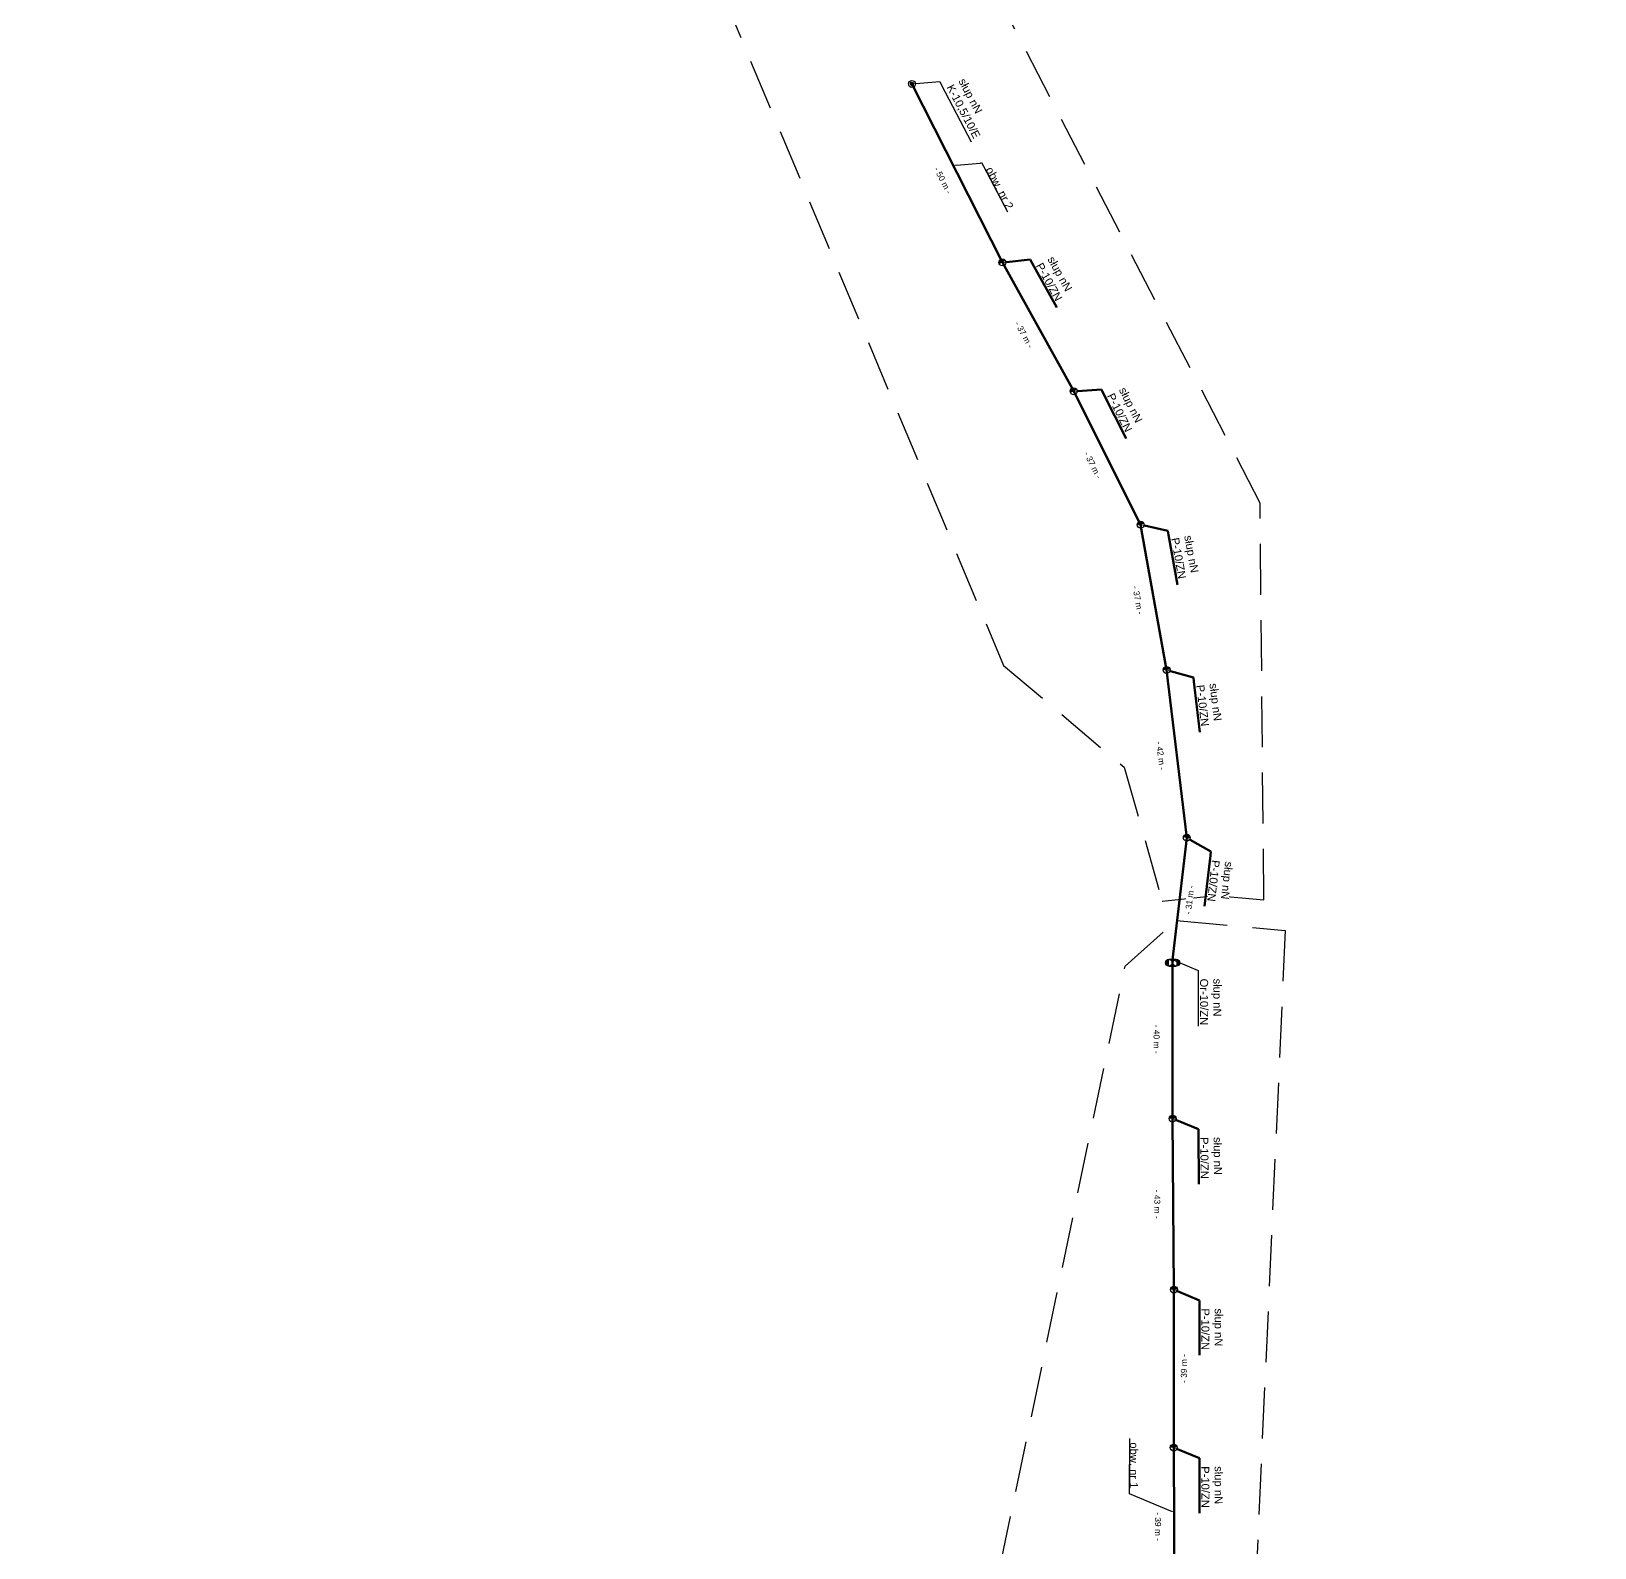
# Model space of a CAD drawing. Header units: millimetres. Extents: x 7530258 to 7533485, y 5764674 to 5768549.
# Drawn here: x 7532196.8 to 7532587.5, y 5765761.4 to 5766140.3 of the extents above; entities that cross this region are included whole.
import ezdxf
from ezdxf import colors
from ezdxf.entities.mleader import LeaderData, LeaderLine
from ezdxf.math import Vec2, Vec3

# ---------------------------------------------------------------- set-up
doc = ezdxf.new("R2010")
doc.units = ezdxf.units.MM
doc.linetypes.add('DASHED', pattern=[19.05, 12.7, -6.35])
doc.layers.add('!TELE', color=3, linetype='Continuous', lineweight=50)
doc.layers.add('!wymiary', color=7, linetype='Continuous', lineweight=25)
for name, color, linetype in [('!trafo', 6, 'DASHED'), ('_MM opisy', 7, 'Continuous'), ('_MM slupy', 5, 'Continuous')]:
    doc.layers.add(name, color=color, linetype=linetype)
doc.styles.get("Standard").update_dxf_attribs({"font": 'ARIAL.TTF'})
doc.dimstyles.new('opis linie', dxfattribs={"dimtxt": 1.5, "dimasz": 0.18, "dimexe": 0.18, "dimexo": 0.0625, "dimgap": 2.5, "dimtad": 4, "dimdec": 0, "dimzin": 0, "dimdsep": 46, "dimtxsty": 'Standard', "dimcen": 0.09, "dimse1": 1, "dimse2": 1, "dimsd1": 1, "dimsd2": 1, "dimclrt": 256, "dimadec": 0, "dimazin": 0, "dimtfac": 1, "dimtdec": 0, "dimtofl": 0, "dimtmove": 0, "dimatfit": 3, "dimfxl": 1, "dimtfill": 1, "dimtolj": 1, "dimtzin": 0, "dimarcsym": 0})

# ---------------------------------------------------------------- blocks, each defined once
blk = doc.blocks.new('ZN')
at = {"layer": '_MM slupy', "transparency": 33554687}
h = blk.add_hatch(color=256, dxfattribs=at)
h.dxf.hatch_style = 1
h.paths.add_polyline_path([(0, -0.86), (0, 0.86, 1)])
at = {"layer": '_MM slupy'}
blk.add_circle((0, 0), 0.857, dxfattribs=at)
blk = doc.blocks.new('E')
at = {"layer": '_MM slupy'}
h = blk.add_hatch(color=256, dxfattribs=at)
h.dxf.hatch_style = 1
h.paths.add_polyline_path([(0.27, 0.37, 1), (-0.27, -0.37, 1)])
for radius in [0.857, 0.457]:
    blk.add_circle((0, 0), radius, dxfattribs=at)
blk = doc.blocks.new('R')
at = {"layer": '_MM slupy', "transparency": 33554687}
h = blk.add_hatch(color=256, dxfattribs=at)
h.dxf.hatch_style = 1
h.paths.add_polyline_path([(-0.93, -0.86), (-0.93, 0.86, 1)])
h = blk.add_hatch(color=256, dxfattribs=at)
h.dxf.hatch_style = 1
h.paths.add_polyline_path([(0.93, 0.86), (0.93, -0.86, 1)])
at = {"layer": '_MM slupy'}
for points in [[(-0.93, 0.86), (0.93, 0.86)], [(-0.93, -0.86), (0.93, -0.86)]]:
    blk.add_lwpolyline(points, dxfattribs=at)
for centre in [(-0.93, 0), (0.93, 0)]:
    blk.add_circle(centre, 0.857, dxfattribs=at)
blk = doc.blocks.new('*D445')
at = {"layer": '!wymiary', "insert": (7532424.6, 5766103), "char_height": 1.5, "attachment_point": 5, "rotation": 296.8597, "bg_fill": 3, "box_fill_scale": 1.1, "bg_fill_color": 9, "bg_fill_true_color": 13158600, "bg_fill_transparency": 0}
blk.add_mtext('\\A1;- 50 m -', dxfattribs=at)
blk = doc.blocks.new('*D446')
at = {"layer": '!wymiary', "insert": (7532444.88, 5766064.47), "char_height": 1.5, "attachment_point": 5, "rotation": 298.9971, "bg_fill": 3, "box_fill_scale": 1.1, "bg_fill_color": 9, "bg_fill_true_color": 13158600, "bg_fill_transparency": 0}
blk.add_mtext('\\A1;- 37 m -', dxfattribs=at)
blk = doc.blocks.new('*D447')
at = {"layer": '!wymiary', "insert": (7532462.08, 5766031.86), "char_height": 1.5, "attachment_point": 5, "rotation": 296.6338, "bg_fill": 3, "box_fill_scale": 1.1, "bg_fill_color": 9, "bg_fill_true_color": 13158600, "bg_fill_transparency": 0}
blk.add_mtext('\\A1;- 37 m -', dxfattribs=at)
blk = doc.blocks.new('*D448')
at = {"layer": '!wymiary', "insert": (7532473.33, 5765998.15), "char_height": 1.5, "attachment_point": 5, "rotation": 280.1629, "bg_fill": 3, "box_fill_scale": 1.1, "bg_fill_color": 9, "bg_fill_true_color": 13158600, "bg_fill_transparency": 0}
blk.add_mtext('\\A1;- 37 m -', dxfattribs=at)
blk = doc.blocks.new('*D449')
at = {"layer": '!wymiary', "insert": (7532479.07, 5765959.29), "char_height": 1.5, "attachment_point": 5, "rotation": 276.8406, "bg_fill": 3, "box_fill_scale": 1.1, "bg_fill_color": 9, "bg_fill_true_color": 13158600, "bg_fill_transparency": 0}
blk.add_mtext('\\A1;- 42 m -', dxfattribs=at)
blk = doc.blocks.new('*D450')
at = {"layer": '!wymiary', "insert": (7532486.28, 5765923.27), "char_height": 1.5, "attachment_point": 5, "rotation": 83.3567, "bg_fill": 3, "box_fill_scale": 1.1, "bg_fill_color": 9, "bg_fill_true_color": 13158600, "bg_fill_transparency": 0}
blk.add_mtext('\\A1;- 31 m -', dxfattribs=at)
blk = doc.blocks.new('*D451')
at = {"layer": '!wymiary', "insert": (7532478, 5765888.49), "char_height": 1.5, "attachment_point": 5, "rotation": 270.0289, "bg_fill": 3, "box_fill_scale": 1.1, "bg_fill_color": 9, "bg_fill_true_color": 13158600, "bg_fill_transparency": 0}
blk.add_mtext('\\A1;- 40 m -', dxfattribs=at)
blk = doc.blocks.new('*D452')
at = {"layer": '!wymiary', "insert": (7532478.17, 5765847.27), "char_height": 1.5, "attachment_point": 5, "rotation": 270.4293, "bg_fill": 3, "box_fill_scale": 1.1, "bg_fill_color": 9, "bg_fill_true_color": 13158600, "bg_fill_transparency": 0}
blk.add_mtext('\\A1;- 43 m -', dxfattribs=at)
blk = doc.blocks.new('*D453')
at = {"layer": '!wymiary', "insert": (7532484.84, 5765806.21), "char_height": 1.5, "attachment_point": 5, "rotation": 89.9129, "bg_fill": 3, "box_fill_scale": 1.1, "bg_fill_color": 9, "bg_fill_true_color": 13158600, "bg_fill_transparency": 0}
blk.add_mtext('\\A1;- 39 m -', dxfattribs=at)
blk = doc.blocks.new('*D454')
at = {"layer": '!wymiary', "insert": (7532478.36, 5765766.72), "char_height": 1.5, "attachment_point": 5, "rotation": 270.2612, "bg_fill": 3, "box_fill_scale": 1.1, "bg_fill_color": 9, "bg_fill_true_color": 13158600, "bg_fill_transparency": 0}
blk.add_mtext('\\A1;- 39 m -', dxfattribs=at)
blk = doc.blocks.new('q')
at = {"layer": '_MM slupy'}
blk.add_blockref('ZN', (0, 0), dxfattribs=at)
at = {"layer": '_MM opisy'}
ml = blk.add_multileader_mtext('Standard', dxfattribs=at)
ml.set_content('\\pxql;słup nN\\PP-10/ZN', color=256)
ml.set_leader_properties()
ml.build(insert=Vec2(0, 0))
ml.multileader.update_dxf_attribs({"has_text_frame": 1, "text_left_attachment_type": 5, "text_right_attachment_type": 5, "dogleg_length": 1, "arrow_head_size": 1})
ctx = ml.context
ctx.base_point, ctx.char_height, ctx.arrow_head_size, ctx.landing_gap_size, ctx.plane_origin = Vec3(3.71, 6.41), 2, 1, 1, Vec3(1.72, -1.42)
ctx.left_attachment, ctx.right_attachment = 5, 5
notes = []
notes.append((ctx, [(0, (1, 1, 0), (2.71, 6.41), (1, 0), 1, [(0, [(0, 0), (2.71, 6.41)], 0, [])])]))
ctx.mtext.insert, ctx.mtext.flow_direction = Vec3(4.71, 12.21), 5
ctx.mtext.has_bg_fill, ctx.mtext.bg_color, ctx.mtext.bg_scale_factor, ctx.mtext.bg_transparency, ctx.mtext.use_window_bg_color = 1, -1023410175, 1, 0, 1
for ctx, leaders in notes:
    for number, flags, end, landing, length, lines in leaders:
        leader = LeaderData()
        leader.index, (leader.has_last_leader_line, leader.has_dogleg_vector, leader.attachment_direction) = number, flags
        leader.last_leader_point, leader.dogleg_vector, leader.dogleg_length = Vec3(end), Vec3(landing), length
        for number, points, colour, breaks in lines:
            line = LeaderLine()
            line.index, line.vertices, line.color, line.breaks = number, Vec3.list(points), colors.encode_raw_color(colour), breaks
            leader.lines.append(line)
        ctx.leaders.append(leader)

msp = doc.modelspace()

# ---------------------------------------------------------------- linework, layer by layer
at = {"layer": '!TELE'}
msp.add_lwpolyline([(7532416.88, 5766127.13), (7532439.48, 5766082.5), (7532457.31, 5766050.33), (7532474.03, 5766016.99), (7532480.53, 5765980.73), (7532485.56, 5765938.8), (7532482.01, 5765908.32), (7532482.03, 5765868.66), (7532482.35, 5765825.95), (7532482.29, 5765786.48), (7532482.47, 5765746.99)], dxfattribs=at)
at = {"layer": '!trafo', "color": 3}
for points in [[(7532196.81, 5766317), (7532227.24, 5766289.46), (7532258.92, 5766325.82), (7532354.51, 5766185.55), (7532439.76, 5765981.86), (7532469.91, 5765956.42), (7532479.45, 5765922.94), (7532492.78, 5765924.38), (7532504.81, 5765923.31), (7532503.89, 5766022.39), (7532390.07, 5766242.21), (7532265, 5766383.12), (7532196.81, 5766317)], [(7532584.04, 5765409.8), (7532587.5, 5765382.92), (7532432.52, 5765381.32), (7532395.27, 5765562.74), (7532427.31, 5765700.9), (7532470.16, 5765906.75), (7532483, 5765918.13), (7532510.17, 5765915.63), (7532501.8, 5765730.39), (7532463.13, 5765579.24), (7532483.64, 5765446.84), (7532584.04, 5765409.8)]]:
    msp.add_lwpolyline(points, dxfattribs=at)

# ---------------------------------------------------------------- next in the draw order: block references
at = {"layer": '!TELE'}
for p, rotation in [((7532439.48, 5766082.5), 298.9971086165389), ((7532457.31, 5766050.33), 296.6337511206135), ((7532474.03, 5766016.99), 280.1629497669827), ((7532480.53, 5765980.73), 276.8406180980103), ((7532485.56, 5765938.8), 263.3567024488343), ((7532482.03, 5765868.66), 270.4292743231568), ((7532482.35, 5765825.95), 269.9129023537037), ((7532482.29, 5765786.48), 270.2611589990387)]:
    msp.add_blockref('q', p, dxfattribs=dict(at, rotation=rotation))

# ---------------------------------------------------------------- next in the draw order: leaders
at = {"layer": '_MM opisy'}
ml = msp.add_multileader_mtext('Standard', dxfattribs=at)
ml.set_content('\\pxql;słup nN\\PK-10,5/10/E', color=256)
ml.set_leader_properties()
ml.build(insert=Vec2(0, 0))
ml.multileader.update_dxf_attribs({"has_text_frame": 1, "text_left_attachment_type": 5, "text_right_attachment_type": 5, "dogleg_length": 1, "arrow_head_size": 1})
ctx = ml.context
ctx.base_point, ctx.char_height, ctx.arrow_head_size, ctx.landing_gap_size, ctx.plane_origin, ctx.plane_x_axis, ctx.plane_y_axis = Vec3(7532424.28, 5766126.79), 2, 1, 1, Vec3(7532416.43, 5766124.93), Vec3(0.463946, -0.885863), Vec3(0.885863, 0.463946)
ctx.left_attachment, ctx.right_attachment = 5, 5
notes = []
notes.append((ctx, [(0, (1, 1, 0), (7532423.82, 5766127.68), (0.463946, -0.885863), 1, [(0, [(7532416.89, 5766127.11), (7532423.82, 5766127.68)], 0, [])])]))
ctx.mtext.insert, ctx.mtext.text_direction, ctx.mtext.flow_direction = Vec3(7532430.21, 5766128.77), Vec3(0.463946, -0.885863), 5
ctx.mtext.has_bg_fill, ctx.mtext.bg_color, ctx.mtext.bg_scale_factor, ctx.mtext.bg_transparency, ctx.mtext.use_window_bg_color = 1, -1023410175, 1, 0, 1
ml = msp.add_multileader_mtext('Standard', dxfattribs=at)
ml.set_content('\\pxql;słup nN\\POr-10/ZN', color=256)
ml.set_leader_properties()
ml.build(insert=Vec2(0, 0))
ml.multileader.update_dxf_attribs({"has_text_frame": 1, "text_left_attachment_type": 5, "text_right_attachment_type": 5, "dogleg_length": 1, "arrow_head_size": 1})
ctx = ml.context
ctx.base_point, ctx.char_height, ctx.arrow_head_size, ctx.landing_gap_size, ctx.plane_origin, ctx.plane_x_axis, ctx.plane_y_axis = Vec3(7532488.42, 5765904.61), 2, 1, 1, Vec3(7532480.59, 5765906.6), Vec3(0.000504, -1), Vec3(1, 0.000504)
ctx.left_attachment, ctx.right_attachment = 5, 5
notes.append((ctx, [(0, (1, 1, 0), (7532488.42, 5765905.61), (0.000504, -1), 1, [(0, [(7532482.01, 5765908.32), (7532488.42, 5765905.61)], 0, [])])]))
ctx.mtext.insert, ctx.mtext.text_direction, ctx.mtext.flow_direction = Vec3(7532494.22, 5765903.62), Vec3(0.000504, -1), 5
ctx.mtext.has_bg_fill, ctx.mtext.bg_color, ctx.mtext.bg_scale_factor, ctx.mtext.bg_transparency, ctx.mtext.use_window_bg_color = 1, -1023410175, 1, 0, 1
for ctx, leaders in notes:
    for number, flags, end, landing, length, lines in leaders:
        leader = LeaderData()
        leader.index, (leader.has_last_leader_line, leader.has_dogleg_vector, leader.attachment_direction) = number, flags
        leader.last_leader_point, leader.dogleg_vector, leader.dogleg_length = Vec3(end), Vec3(landing), length
        for number, points, colour, breaks in lines:
            line = LeaderLine()
            line.index, line.vertices, line.color, line.breaks = number, Vec3.list(points), colors.encode_raw_color(colour), breaks
            leader.lines.append(line)
        ctx.leaders.append(leader)

# ---------------------------------------------------------------- next in the draw order: block references
at = {"layer": '!TELE'}
msp.add_blockref('R', (7532482.01, 5765907.57), dxfattribs=at)
at = {"rotation": 297.6420460975908}
msp.add_blockref('E', (7532416.89, 5766127.11), dxfattribs=at)

# ---------------------------------------------------------------- next in the draw order: dimensions: what is measured, and where the dimension line sits
at = {"layer": '!wymiary'}
dim = msp.add_aligned_dim(p1=(7532416.88, 5766127.13), p2=(7532439.48, 5766082.5), distance=-0.75, dimstyle='opis linie', override={"dimpost": '- <> m -'}, dxfattribs=at)
dim.commit()
dim.dimension.update_dxf_attribs({"geometry": '*D445', "text_midpoint": (7532424.6, 5766103)})

# ---------------------------------------------------------------- next in the draw order: dimensions: what is measured, and where the dimension line sits
dim = msp.add_aligned_dim(p1=(7532439.48, 5766082.5), p2=(7532457.31, 5766050.33), distance=-0.75, dimstyle='opis linie', override={"dimpost": '- <> m -'}, dxfattribs=at)
dim.commit()
dim.dimension.update_dxf_attribs({"geometry": '*D446', "text_midpoint": (7532444.88, 5766064.47)})

# ---------------------------------------------------------------- next in the draw order: leaders
at = {"layer": '_MM opisy', "color": 1}
ml = msp.add_multileader_mtext('Standard', dxfattribs=at)
ml.set_content('\\pxql;obw. nr 2', color=256)
ml.set_leader_properties()
ml.build(insert=Vec2(0, 0))
ml.multileader.update_dxf_attribs({"has_text_frame": 1, "text_left_attachment_type": 5, "text_right_attachment_type": 5, "dogleg_length": 1, "arrow_head_size": 1})
ctx = ml.context
ctx.base_point, ctx.char_height, ctx.arrow_head_size, ctx.landing_gap_size, ctx.plane_origin, ctx.plane_x_axis, ctx.plane_y_axis = Vec3(7532434.76, 5766106.59), 2, 1, 1, Vec3(7532426.55, 5766104.55), Vec3(0.463119, -0.886296), Vec3(0.886296, 0.463119)
ctx.left_attachment, ctx.right_attachment = 5, 5
notes = []
notes.append((ctx, [(0, (1, 1, 0), (7532434.3, 5766107.48), (0.463119, -0.886296), 1, [(0, [(7532427.01, 5766106.73), (7532433.94, 5766107.29)], 0, [])])]))
ctx.mtext.insert, ctx.mtext.text_direction, ctx.mtext.rotation, ctx.mtext.flow_direction = Vec3(7532437.03, 5766106.65), Vec3(0.463119, -0.886296), 5.330193, 5
ctx.mtext.has_bg_fill, ctx.mtext.bg_color, ctx.mtext.bg_scale_factor, ctx.mtext.bg_transparency, ctx.mtext.use_window_bg_color = 1, -1023410175, 1, 0, 1
for ctx, leaders in notes:
    for number, flags, end, landing, length, lines in leaders:
        leader = LeaderData()
        leader.index, (leader.has_last_leader_line, leader.has_dogleg_vector, leader.attachment_direction) = number, flags
        leader.last_leader_point, leader.dogleg_vector, leader.dogleg_length = Vec3(end), Vec3(landing), length
        for number, points, colour, breaks in lines:
            line = LeaderLine()
            line.index, line.vertices, line.color, line.breaks = number, Vec3.list(points), colors.encode_raw_color(colour), breaks
            leader.lines.append(line)
        ctx.leaders.append(leader)

# ---------------------------------------------------------------- next in the draw order: dimensions: what is measured, and where the dimension line sits
at = {"layer": '!wymiary'}
dim = msp.add_aligned_dim(p1=(7532457.31, 5766050.33), p2=(7532474.03, 5766016.99), distance=-0.75, dimstyle='opis linie', override={"dimpost": '- <> m -'}, dxfattribs=at)
dim.commit()
dim.dimension.update_dxf_attribs({"geometry": '*D447', "text_midpoint": (7532462.08, 5766031.86)})

# ---------------------------------------------------------------- next in the draw order: dimensions: what is measured, and where the dimension line sits
dim = msp.add_aligned_dim(p1=(7532474.03, 5766016.99), p2=(7532480.53, 5765980.73), distance=-0.75, dimstyle='opis linie', override={"dimpost": '- <> m -'}, dxfattribs=at)
dim.commit()
dim.dimension.update_dxf_attribs({"geometry": '*D448', "text_midpoint": (7532473.33, 5765998.15)})

# ---------------------------------------------------------------- next in the draw order: dimensions: what is measured, and where the dimension line sits
dim = msp.add_aligned_dim(p1=(7532480.53, 5765980.73), p2=(7532485.56, 5765938.8), distance=-0.75, dimstyle='opis linie', override={"dimpost": '- <> m -'}, dxfattribs=at)
dim.commit()
dim.dimension.update_dxf_attribs({"geometry": '*D449', "text_midpoint": (7532479.07, 5765959.29)})

# ---------------------------------------------------------------- next in the draw order: dimensions: what is measured, and where the dimension line sits
dim = msp.add_aligned_dim(p1=(7532485.56, 5765938.8), p2=(7532482.01, 5765908.32), distance=-0.75, dimstyle='opis linie', override={"dimpost": '- <> m -'}, dxfattribs=at)
dim.commit()
dim.dimension.update_dxf_attribs({"geometry": '*D450', "text_midpoint": (7532486.28, 5765923.27)})

# ---------------------------------------------------------------- next in the draw order: dimensions: what is measured, and where the dimension line sits
dim = msp.add_aligned_dim(p1=(7532482.01, 5765908.32), p2=(7532482.03, 5765868.66), distance=-0.75, dimstyle='opis linie', override={"dimpost": '- <> m -'}, dxfattribs=at)
dim.commit()
dim.dimension.update_dxf_attribs({"geometry": '*D451', "text_midpoint": (7532478, 5765888.49)})

# ---------------------------------------------------------------- next in the draw order: dimensions: what is measured, and where the dimension line sits
dim = msp.add_aligned_dim(p1=(7532482.03, 5765868.66), p2=(7532482.35, 5765825.95), distance=-0.75, dimstyle='opis linie', override={"dimpost": '- <> m -'}, dxfattribs=at)
dim.commit()
dim.dimension.update_dxf_attribs({"geometry": '*D452', "text_midpoint": (7532478.17, 5765847.27)})

# ---------------------------------------------------------------- next in the draw order: dimensions: what is measured, and where the dimension line sits
dim = msp.add_aligned_dim(p1=(7532482.35, 5765825.95), p2=(7532482.29, 5765786.48), distance=-0.75, dimstyle='opis linie', override={"dimpost": '- <> m -'}, dxfattribs=at)
dim.commit()
dim.dimension.update_dxf_attribs({"geometry": '*D453', "text_midpoint": (7532484.84, 5765806.21)})

# ---------------------------------------------------------------- next in the draw order: dimensions: what is measured, and where the dimension line sits
dim = msp.add_aligned_dim(p1=(7532482.29, 5765786.48), p2=(7532482.47, 5765746.99), distance=-0.75, dimstyle='opis linie', override={"dimpost": '- <> m -'}, dxfattribs=at)
dim.commit()
dim.dimension.update_dxf_attribs({"geometry": '*D454', "text_midpoint": (7532478.36, 5765766.72)})

# ---------------------------------------------------------------- next in the draw order: leaders
at = {"layer": '_MM opisy', "color": 1}
ml = msp.add_multileader_mtext('Standard', dxfattribs=at)
ml.set_content('\\pxql;obw. nr 1', color=256)
ml.set_leader_properties()
ml.build(insert=Vec2(0, 0))
ml.multileader.update_dxf_attribs({"has_text_frame": 1, "text_left_attachment_type": 5, "text_right_attachment_type": 5, "dogleg_length": 1, "arrow_head_size": 1})
ctx = ml.context
ctx.base_point, ctx.char_height, ctx.arrow_head_size, ctx.landing_gap_size, ctx.plane_origin, ctx.plane_x_axis, ctx.plane_y_axis = Vec3(7532471.35, 5765788.77), 2, 1, 1, Vec3(7532481.08, 5765768.52), Vec3(-0.004885, -0.999988), Vec3(0.999988, -0.004885)
ctx.left_attachment, ctx.right_attachment = 5, 5
notes = []
notes.append((ctx, [(0, (1, 1, 0), (7532471.28, 5765774.88), (0.004885, 0.999988), 1, [(0, [(7532482.51, 5765770.23)], 0, [])])]))
ctx.mtext.insert, ctx.mtext.text_direction, ctx.mtext.rotation, ctx.mtext.flow_direction = Vec3(7532473.39, 5765787.76), Vec3(-0.004885, -0.999988), 4.707504, 5
ctx.mtext.has_bg_fill, ctx.mtext.bg_color, ctx.mtext.bg_scale_factor, ctx.mtext.bg_transparency, ctx.mtext.use_window_bg_color = 1, -1023410175, 1, 0, 1
for ctx, leaders in notes:
    for number, flags, end, landing, length, lines in leaders:
        leader = LeaderData()
        leader.index, (leader.has_last_leader_line, leader.has_dogleg_vector, leader.attachment_direction) = number, flags
        leader.last_leader_point, leader.dogleg_vector, leader.dogleg_length = Vec3(end), Vec3(landing), length
        for number, points, colour, breaks in lines:
            line = LeaderLine()
            line.index, line.vertices, line.color, line.breaks = number, Vec3.list(points), colors.encode_raw_color(colour), breaks
            leader.lines.append(line)
        ctx.leaders.append(leader)

doc.saveas('drawing.dxf')
